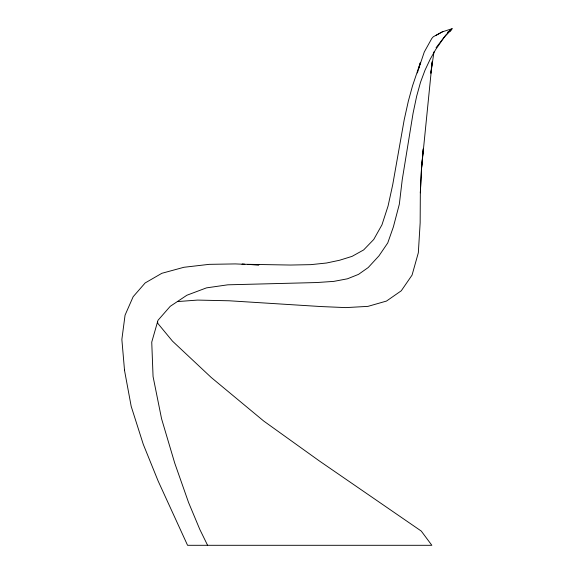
<?xml version="1.0" encoding="UTF-8"?>
<svg xmlns="http://www.w3.org/2000/svg" width="574" height="574" viewBox="0 0 574 574"><rect width="100%" height="100%" fill="white"/><g stroke="black" fill="none" stroke-linecap="round" stroke-linejoin="round"><path stroke-width="0.86" d="M420.333 192.807L421.481 169.567L423.253 148.86L421.424 169.352L420.333 192.807L420.154 222.884L418.331 252.761L412.053 275.118L401.269 290.788L386.496 301.063L367.956 306.373L345.828 307.607L321.081 306.559L229.363 300.79L197.571 300.087L177.402 301.58M421.424 169.352L432.2 61.691L430.852 73.199L434.001 51.796M418.532 69.031L424.286 51.99L431.763 38.515L433.284 36.772L442.303 31.843L452.14 28.7L444.384 37.037L435.68 49.536L430.249 59.1L425.033 70.136L420.527 82.24L416.652 96.253L413.072 113.236L402.231 179.748L399.325 204.229L393.369 226.931L387.737 242.953L378.94 255.896L368.207 267.549L358.513 274.372L347.421 278.806L333.752 281.389L316.554 282.552L227.756 284.819L206.475 287.875L186.88 295.244L170.248 306.308L157.994 320.306L151.744 342.118L153.064 376.522L161.567 418.747L174.754 463.189L188.545 502.451L199.817 529.436L207.594 545.3M417.398 72.955L420.297 62.824L412.498 85.942L408.336 101.16L404.204 119.779L392.731 184.641L388.074 205.987L381.954 224.836L373.731 239.48L363.665 249.92L352.084 256.356L339.564 260.252L326.513 263.014L310.835 264.643L290.516 265.044L241.991 264.219L244.639 264.327M436.068 47.728L445.754 35.15L452.14 28.7M447.684 32.302L451.064 30.214M447.964 32.18L450.281 30.809L448.897 31.62M435.573 35.638L443.006 31.52M247.294 264.435L258.781 264.894M244.883 264.313L235.304 263.918L209.158 264.349L183.91 267.283L161.854 273.296L145.165 282.946L133.154 296.715L125.06 315.162L121.86 339.435L124.536 370.467L131.188 406.342L143.27 444.305L158.144 481.041L187.562 545.3L431.849 545.3L421.28 531.086L319.51 461.058L263.739 421.058L211.167 377.419L172.509 341.171L157.836 323.42L157.556 321.713M247.494 264.42L258.817 264.887M124.465 369.548L124.536 370.467"/></g></svg>
